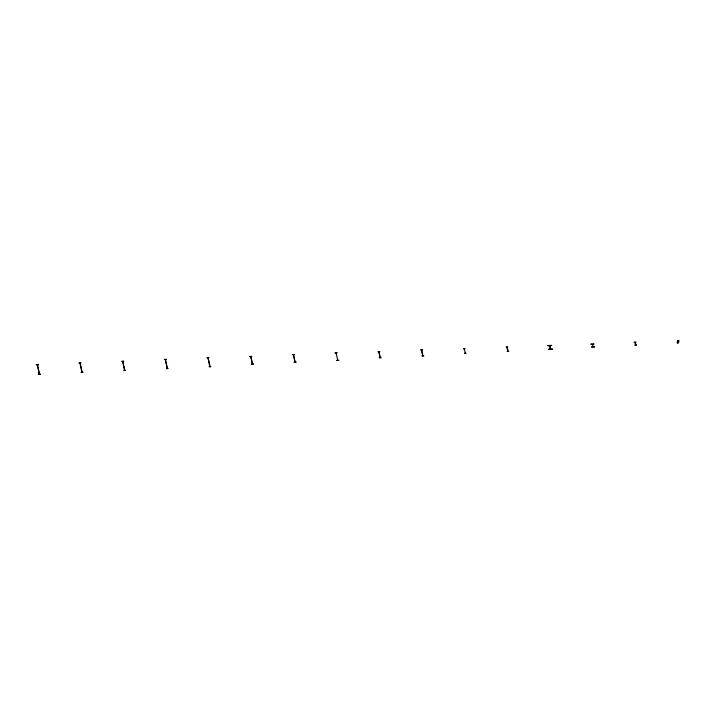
<?xml version="1.0" encoding="UTF-8"?>
<svg xmlns="http://www.w3.org/2000/svg" width="715" height="715" viewBox="0 0 715 715"><rect width="100%" height="100%" fill="white"/><g stroke="black" fill="none" stroke-linecap="round" stroke-linejoin="round"><path stroke-width="1.07" d="M337.614 360.128L336.586 360.467L338.883 360.369L337.73 360.119L336.068 353.049L334.915 352.799L337.203 352.701L336.184 353.085M464.437 349.036L465.108 348.723L463.535 348.786L464.312 348.983L465.322 353.094L466.117 353.326L464.544 353.389L465.215 353.076M592.574 344.451L594.058 343.995L590.813 344.138L592.342 344.272L593.128 346.739L594.692 346.918L591.448 347.052L592.932 346.605M507.802 351.378L506.792 347.052M507.194 347.034L508.142 351.378M635.385 345.095L635.108 342.583L634.098 342.19L636.019 342.11L635.197 342.521L636.091 345.068M507.114 351.521L508.794 351.351M636.663 345.041L634.768 345.256M507.82 346.909L506.14 347.079M37.511 365.025L39.414 373.847C43.454 374.41 35.535 374.767 39.289 373.856L37.377 365.133C32.801 364.525 41.756 364.579 37.555 364.936M80.152 363.175L82.064 372.006C85.809 372.649 78.382 372.801 81.93 372.068L80.017 363.283C76.04 362.693 83.798 362.577 80.152 363.175M122.846 361.531L124.669 369.968C127.878 370.611 121.514 370.745 124.526 370.03L122.694 361.638C119.039 361.03 126.26 361.021 122.864 361.477M165.478 359.681L167.31 368.127C170.393 368.743 164.379 369.029 167.167 368.136L165.344 359.788C161.787 359.153 168.838 359.127 165.478 359.681M208.11 357.795L209.951 366.33C213.347 366.867 206.698 367.17 209.826 366.339L207.985 357.902C204.195 357.402 211.551 357.241 208.11 357.795M250.938 356.758L252.44 363.729L253.602 364.06L251.305 364.158L252.288 363.676L250.804 356.874L249.624 356.49L251.921 356.383L250.956 356.714M293.57 354.926L295.072 361.87L296.233 362.192L293.945 362.299L294.938 361.87L293.454 355.051L292.274 354.658L294.562 354.56L293.597 354.881M379.022 351.995L380.192 357.429L381.184 357.768L379.236 357.858L380.067 357.437L378.905 352.111L377.895 351.717L379.844 351.628L379.022 351.995M421.636 350.091L422.851 355.668L423.825 355.927L421.886 356.007L422.726 355.632L421.519 350.127L420.536 349.876L422.485 349.787L421.636 350.091M549.96 345.953L550.577 348.777L552.659 349.197L548.396 349.376L550.237 348.84L549.692 346.078L547.556 345.542L551.819 345.363L549.96 345.953M677.909 340.966C680.984 344.353 674.433 342.36 678.124 342.816C674.897 339.321 682.065 341.368 677.927 340.912"/></g></svg>
